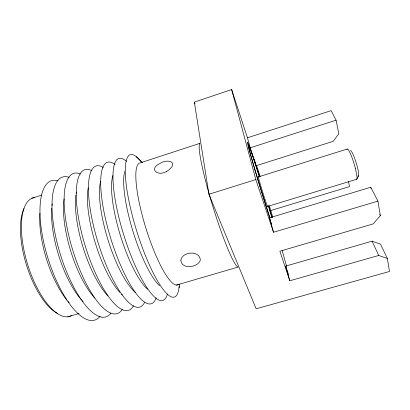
<?xml version="1.0" encoding="UTF-8"?>
<svg xmlns="http://www.w3.org/2000/svg" width="410" height="410" viewBox="0 0 410 410"><rect width="100%" height="100%" fill="white"/><g stroke="black" fill="none" stroke-linecap="round" stroke-linejoin="round"><path stroke-width="0.61" d="M179.026 287.815L179.78 284.202M356.92 178.965L358.596 175.869M377.938 201.125L273.511 232.26L269.529 217.828L370.758 187.242L377.938 201.125L380.326 215.655L373.115 223.921L279.876 251.222L289.793 280.778L378.717 255.471L387.363 258.474L389.5 271.476L256.142 308.802L208.936 194.263L194.35 102.141L231.64 89.529L247.466 137.791L250.223 147.8L256.117 165.727L333.197 141.327L338.814 133.706L336.077 120.186L331.142 110.644L247.466 137.791M166.603 171.39C158.255 176.874 148.02 169.038 160.084 163.39C166.624 158.824 178.955 161.361 168.93 169.883A10.05 6.34 -26.6 0 1 166.614 171.411M31.821 198.317L41.825 195.047M250.223 147.8L336.077 120.186M258.331 176.915L347.208 149.05M208.936 194.263L255.83 179.585L231.64 89.529M266.854 206.671L356.623 179.272M269.288 205.799L270.836 210.514L349.515 186.601L348.505 181.615M67.717 316.807L79.043 313.501M176.423 285.073L237.99 267.1A64.877 6.601 72.8 0 1 212.785 206.204A64.877 6.601 72.8 0 1 199.911 143.351L139.139 163.226A63.857 13.412 72.8 0 0 147.241 232.357A63.857 13.412 72.8 0 0 178.642 284.304M289.793 280.778L285.673 266.111L372.07 241.172L380.521 244.186L387.363 258.474M136.212 156.64L142.511 162.693M379.757 214.532L380.326 215.655M372.07 241.172L378.717 255.471M194.35 102.141L195.032 103.93M255.83 179.585L273.511 232.26M269.529 217.828L270.713 221.359M271.107 222.538L271.697 224.306M285.673 266.111L288.512 274.597M256.614 165.686L260.135 176.428M264.973 199.332L266.326 203.411A15.903 0.384 72.8 0 0 267.469 205.805M270.836 210.514L272.747 217.279M282.131 250.489L286.651 266.479M254.282 159.131L256.117 165.727M355.475 168.638L357.054 176.997A15.826 2.142 72.8 0 1 356.187 179.119M370.758 187.242L370.973 188.492M71.873 315.48A62.059 24.907 72.8 0 1 27.834 265.091A62.059 24.907 72.8 0 1 34.819 197.456M57.677 313.491A59.681 24.164 72.8 0 1 26.87 266.3A59.681 24.164 72.8 0 1 24.011 208.505M100.081 316.274A72.975 26.404 72.8 0 1 47.98 258.372A72.975 26.404 72.8 0 1 58.025 180.774M110.946 313.127A73.195 25.036 72.8 0 1 60.27 254.118A73.195 25.036 72.8 0 1 69.116 177.34M83.056 301.534A62.53 21.961 72.8 0 1 82.118 300.556M81.375 299.741A62.53 21.961 72.8 0 1 51.757 208.131M51.998 205.625A62.53 21.961 72.8 0 1 52.239 203.847M69.234 302.8A62.346 23.124 72.8 0 1 68.075 301.488M66.912 300.089A62.346 23.124 72.8 0 1 39.919 213.231M94.838 298.06A62.715 20.787 72.8 0 1 64.119 198.922M122.226 309.447A73.41 23.647 72.8 0 1 72.765 250.249A73.41 23.647 72.8 0 1 80.498 174.024M108.004 295.958A62.904 19.593 72.8 0 1 75.881 195.114M76.168 193.223A62.904 19.593 72.8 0 1 76.393 192.029M133.501 305.737A73.631 22.248 72.8 0 1 85.347 246.354A73.631 22.248 72.8 0 1 91.891 170.734M269.918 218.171A51.998 1.266 72.8 0 1 248.388 146.718A51.998 1.266 72.8 0 1 259.371 176.356M268.499 205.851A51.998 1.266 72.8 0 1 272.061 217.843M122.334 294.851A63.094 18.389 72.8 0 1 121.534 294.119M119.889 292.458A63.094 18.389 72.8 0 1 88.201 187.923M144.504 302.549A73.856 20.823 72.8 0 1 97.79 241.69A73.856 20.823 72.8 0 1 103.299 167.47M179.206 286.149A74.533 16.456 72.8 0 1 136.325 229.784A74.533 16.456 72.8 0 1 141.158 161.832M135.736 292.694A63.283 17.169 72.8 0 1 108.988 243.007A63.283 17.169 72.8 0 1 100.122 183.47M100.353 182.301A63.283 17.169 72.8 0 1 100.614 181.21M167.403 294.057A74.302 17.932 72.8 0 1 123.594 234.438A74.302 17.932 72.8 0 1 126.495 161.32M159.536 285.719A63.668 14.678 72.8 0 1 132.737 230.63A63.668 14.678 72.8 0 1 124.763 171.457M147.6 289.219A63.473 15.934 72.8 0 1 120.191 234.843A63.473 15.934 72.8 0 1 112.899 175.541M156.184 297.814A74.077 19.388 72.8 0 1 110.751 238.41A74.077 19.388 72.8 0 1 115.128 164.538M264.962 199.296A15.903 0.384 72.8 0 1 259.863 182.737A15.903 0.384 72.8 0 1 258.423 176.756M269.97 218.064A49.533 1.204 72.8 0 1 249.162 149.158A49.533 1.204 72.8 0 1 259.525 177.028M268.422 205.794A49.533 1.204 72.8 0 1 271.907 217.531M346.968 149.512A15.826 2.142 72.8 0 1 350.422 153.688A15.826 2.142 72.8 0 1 355.475 168.648M350.401 150.665A13.345 1.865 72.8 0 1 356.474 163.759A13.345 1.865 72.8 0 1 357.966 176.023M180.856 260.232C181.533 269.754 197.938 267.786 200.341 260.099C199.849 250.249 182.455 251.186 180.856 260.232"/></g></svg>
